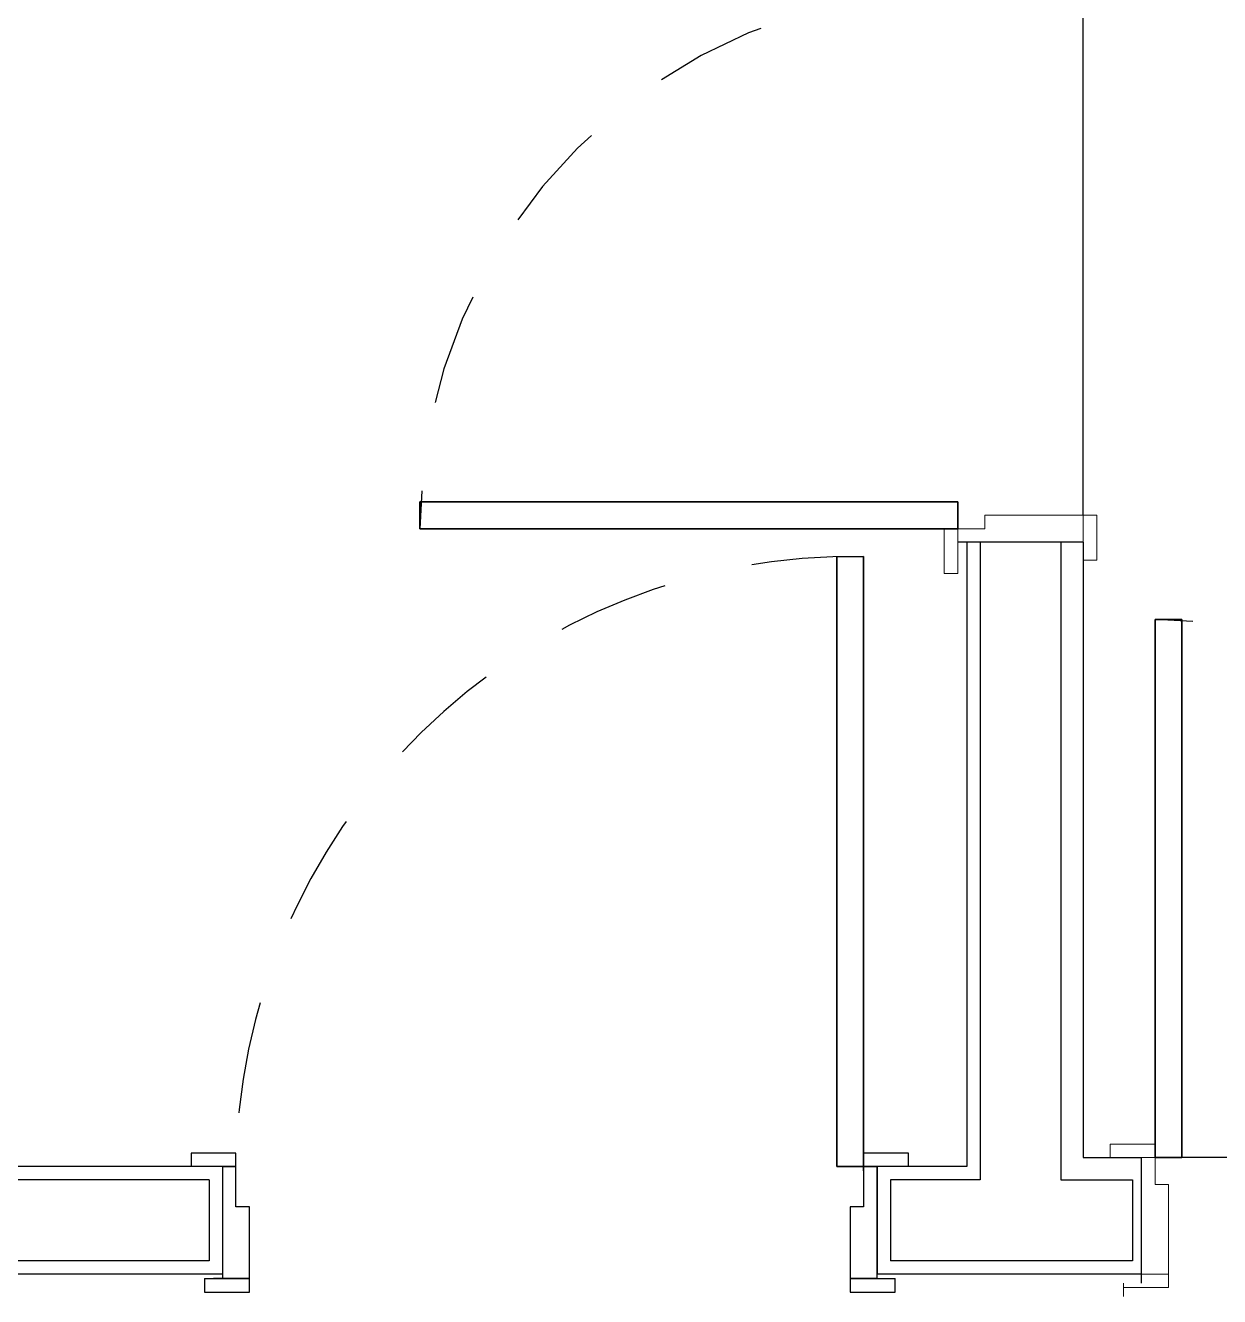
# Model space of a CAD drawing. Header units: millimetres. Extents: x 188.6 to 263.2, y 40.1 to 120.1.
# Drawn here: x 233.793 to 235.125, y 75.655 to 77.072 of the extents above; entities that cross this region are included whole.
import ezdxf

# ---------------------------------------------------------------- set-up
doc = ezdxf.new("R2010")
doc.units = ezdxf.units.MM
doc.linetypes.add('XREF-TIPO$0$HIDDEN2', pattern=[0.1875, 0.125, -0.0625])
doc.layers.add('ARQ', color=8, linetype='Continuous')

# ---------------------------------------------------------------- blocks, each defined once
blk = doc.blocks.new('XREF-TIPO$0$A$C281A5909')
at = {"color": 0}
for p, q in [((0.05, 0.755), (0.08, 0.755)), ((0.05, 0.155), (0.05, 0.755)), ((0.08, 0.755), (0.05, 0.755)), ((0.05, 0.755), (0.05, 0.155)), ((0.08, 0.755), (0.08, 0.155)), ((0.08, 0.155), (0.08, 0.755)), ((0.035, 0.015), (0.035, 0.155)), ((0.08, 0.155), (0.05, 0.155)), ((0.05, 0.155), (0.08, 0.155)), ((0.65, 0.155), (0.08, 0.155)), ((0.665, 0.025), (0.665, 0.155))]:
    blk.add_line(p, q, dxfattribs=at)
at = {"color": 0, "lineweight": 13}
for p, q in [((0, 0.155), (0, 0.17)), ((0, 0.17), (0.05, 0.17)), ((0.65, 0.155), (0.65, 0.17)), ((0.65, 0.17), (0.7, 0.17)), ((0.7, 0.17), (0.7, 0.155)), ((0, 0.155), (0.05, 0.155)), ((0.05, 0.155), (0.035, 0.155)), ((0.05, 0.155), (0.05, 0.125)), ((0.665, 0.155), (0.65, 0.155)), ((0.65, 0.125), (0.65, 0.155)), ((0.65, 0.155), (0.7, 0.155)), ((0.05, 0.125), (0.065, 0.125)), ((0.065, 0.125), (0.065, 0.025)), ((0.635, 0.025), (0.635, 0.125)), ((0.635, 0.125), (0.65, 0.125)), ((0.065, 0.025), (0.015, 0.025)), ((0.015, 0), (0.015, 0.015)), ((0.035, 0.025), (0.065, 0.025)), ((0.065, 0.025), (0.065, 0.01)), ((0.635, 0.025), (0.665, 0.025)), ((0.635, 0.01), (0.635, 0.025)), ((0.685, 0.025), (0.635, 0.025)), ((0.685, 0.025), (0.685, 0.01)), ((0.065, 0.01), (0.015, 0.01)), ((0.685, 0.01), (0.635, 0.01))]:
    blk.add_line(p, q, dxfattribs=at)
at = {"color": 0, "linetype": 'XREF-TIPO$0$HIDDEN2'}
blk.add_arc((0.05, 0.155), 0.6, 0, 90, dxfattribs=at)

msp = doc.modelspace()

# ---------------------------------------------------------------- linework, layer by layer
at = {"layer": 'ARQ'}
for p, q in [((234.9732, 76.5257), (234.9732, 77.0957)), ((234.9732, 76.5257), (234.9732, 77.0957)), ((234.2332, 76.5107), (234.2332, 76.5407)), ((234.2332, 76.5407), (234.8332, 76.5407)), ((234.8332, 76.5407), (234.2332, 76.5407)), ((234.2332, 76.5407), (234.2332, 76.5107)), ((234.2332, 76.5107), (234.2332, 76.5407)), ((234.2332, 76.5407), (234.8332, 76.5407)), ((234.8332, 76.5407), (234.2332, 76.5407)), ((234.2332, 76.5407), (234.2332, 76.5107)), ((234.8332, 76.5407), (234.8332, 76.5107)), ((234.8332, 76.5107), (234.8332, 76.5407)), ((234.8332, 76.5407), (234.8332, 76.5107)), ((234.8332, 76.5107), (234.8332, 76.5407)), ((234.8332, 76.5107), (234.2332, 76.5107)), ((234.2332, 76.5107), (234.8332, 76.5107)), ((234.8332, 76.5107), (234.2332, 76.5107)), ((234.2332, 76.5107), (234.8332, 76.5107)), ((234.9732, 76.4957), (234.8332, 76.4957)), ((234.9732, 76.4957), (234.8332, 76.4957)), ((234.8432, 76.4957), (234.8432, 75.7996)), ((234.9732, 76.4957), (234.8432, 76.4957)), ((234.8432, 76.4957), (234.8432, 75.7996)), ((234.9732, 76.4957), (234.8432, 76.4957)), ((234.8582, 76.4957), (234.8582, 75.7846)), ((234.8582, 76.4957), (234.8582, 75.7846)), ((234.9482, 76.4957), (234.9482, 75.7846)), ((234.9482, 76.4957), (234.9482, 75.7846)), ((234.9732, 76.4957), (234.9732, 75.8096)), ((234.9732, 76.4957), (234.9732, 75.8096)), ((234.6982, 76.4796), (234.6982, 75.7996)), ((234.6982, 75.7996), (234.6982, 76.4796)), ((234.6982, 76.4796), (234.7282, 76.4796)), ((234.6982, 76.4796), (234.6982, 75.7996)), ((234.6982, 75.7996), (234.6982, 76.4796)), ((234.6982, 76.4796), (234.7282, 76.4796)), ((234.7282, 75.7946), (234.7282, 76.4796)), ((234.7282, 76.4796), (234.7282, 75.7946)), ((234.7282, 75.7946), (234.7282, 76.4796)), ((234.7282, 76.4796), (234.7282, 75.7946)), ((233.9782, 75.8146), (233.9782, 75.7996)), ((234.0282, 75.8146), (233.9782, 75.8146)), ((233.9782, 75.8146), (233.9782, 75.7996)), ((234.0282, 75.8146), (233.9782, 75.8146)), ((234.0282, 75.7996), (234.0282, 75.8146)), ((234.0282, 75.7996), (234.0282, 75.8146)), ((234.7782, 75.8146), (234.7282, 75.8146)), ((234.7782, 75.8146), (234.7282, 75.8146)), ((234.7782, 75.7996), (234.7782, 75.8146)), ((234.7782, 75.7996), (234.7782, 75.8146)), ((234.9732, 75.8096), (235.0382, 75.8096)), ((234.9732, 75.8096), (235.0382, 75.8096)), ((233.9932, 75.7996), (232.3432, 75.7996)), ((233.9932, 75.7996), (232.3432, 75.7996)), ((234.0282, 75.7996), (233.9782, 75.7996)), ((234.0282, 75.7996), (233.9782, 75.7996)), ((234.0132, 75.7996), (234.0132, 75.6796)), ((234.0132, 75.7996), (234.0282, 75.7996)), ((234.0132, 75.7996), (234.0132, 75.6746)), ((234.0132, 75.7996), (234.0132, 75.6796)), ((234.0132, 75.7996), (234.0282, 75.7996)), ((234.0132, 75.7996), (234.0132, 75.6746)), ((234.0282, 75.7546), (234.0282, 75.7996)), ((234.0282, 75.7546), (234.0282, 75.7996)), ((234.6982, 75.7996), (234.7282, 75.7996)), ((234.7282, 75.7996), (234.6982, 75.7996)), ((234.6982, 75.7996), (234.7282, 75.7996)), ((234.7282, 75.7996), (234.6982, 75.7996)), ((234.7282, 75.7996), (234.7432, 75.7996)), ((234.7282, 75.7996), (234.7282, 75.7546)), ((234.7782, 75.7996), (234.7282, 75.7996)), ((234.7282, 75.7996), (234.7432, 75.7996)), ((234.7282, 75.7996), (234.7282, 75.7546)), ((234.7782, 75.7996), (234.7282, 75.7996)), ((234.7432, 75.7996), (234.7432, 75.6796)), ((234.7432, 75.6746), (234.7432, 75.7996)), ((234.7432, 75.7996), (234.7432, 75.6796)), ((234.7432, 75.6746), (234.7432, 75.7996)), ((234.8432, 75.7996), (234.7532, 75.7996)), ((234.8432, 75.7996), (234.7532, 75.7996)), ((233.9982, 75.7846), (232.3282, 75.7846)), ((233.9982, 75.7846), (232.3282, 75.7846)), ((233.9982, 75.7846), (233.9982, 75.6946)), ((233.9982, 75.7846), (233.9982, 75.6946)), ((234.7582, 75.7846), (234.7582, 75.6946)), ((234.8582, 75.7846), (234.7582, 75.7846)), ((234.7582, 75.7846), (234.7582, 75.6946)), ((234.8582, 75.7846), (234.7582, 75.7846)), ((234.9482, 75.7846), (235.0282, 75.7846)), ((234.9482, 75.7846), (235.0282, 75.7846)), ((235.0282, 75.7846), (235.0282, 75.6946)), ((235.0282, 75.7846), (235.0282, 75.6946)), ((234.0432, 75.7546), (234.0282, 75.7546)), ((234.0432, 75.7546), (234.0282, 75.7546)), ((234.0432, 75.6746), (234.0432, 75.7546)), ((234.0432, 75.6746), (234.0432, 75.7546)), ((234.7132, 75.7546), (234.7132, 75.6746)), ((234.7282, 75.7546), (234.7132, 75.7546)), ((234.7132, 75.7546), (234.7132, 75.6746)), ((234.7282, 75.7546), (234.7132, 75.7546)), ((233.9982, 75.6946), (232.2382, 75.6946)), ((233.9982, 75.6946), (232.2382, 75.6946)), ((235.0282, 75.6946), (234.7582, 75.6946)), ((235.0282, 75.6946), (234.7582, 75.6946)), ((234.0132, 75.6796), (232.2232, 75.6796)), ((234.0132, 75.6796), (232.2232, 75.6796)), ((233.9932, 75.6746), (233.9932, 75.6596)), ((233.9932, 75.6746), (234.0432, 75.6746)), ((233.9932, 75.6746), (233.9932, 75.6596)), ((233.9932, 75.6746), (234.0432, 75.6746)), ((234.0432, 75.6746), (234.0032, 75.6746)), ((234.0432, 75.6746), (234.0032, 75.6746)), ((234.0432, 75.6596), (234.0432, 75.6746)), ((234.0432, 75.6596), (234.0432, 75.6746)), ((234.7132, 75.6746), (234.7132, 75.6596)), ((234.7432, 75.6746), (234.7132, 75.6746)), ((234.7132, 75.6746), (234.7632, 75.6746)), ((234.7132, 75.6746), (234.7132, 75.6596)), ((234.7432, 75.6746), (234.7132, 75.6746)), ((234.7132, 75.6746), (234.7632, 75.6746)), ((235.0382, 75.6796), (234.7432, 75.6796)), ((235.0382, 75.6796), (234.7432, 75.6796)), ((234.7632, 75.6596), (234.7632, 75.6746)), ((234.7632, 75.6596), (234.7632, 75.6746)), ((233.9932, 75.6596), (234.0432, 75.6596)), ((233.9932, 75.6596), (234.0432, 75.6596)), ((234.7132, 75.6596), (234.7632, 75.6596)), ((234.7132, 75.6596), (234.7632, 75.6596))]:
    msp.add_line(p, q, dxfattribs=at)
at = {"layer": 'ARQ', "lineweight": 13}
for p, q in [((234.8632, 76.5107), (234.8632, 76.5257)), ((234.8632, 76.5257), (234.9732, 76.5257)), ((234.8632, 76.5107), (234.8632, 76.5257)), ((234.8632, 76.5257), (234.9732, 76.5257)), ((234.9732, 76.4957), (234.9732, 76.5257)), ((234.9732, 76.5257), (234.9882, 76.5257)), ((234.9732, 76.5257), (234.9732, 76.4757)), ((234.9732, 76.4957), (234.9732, 76.5257)), ((234.9732, 76.5257), (234.9882, 76.5257)), ((234.9732, 76.5257), (234.9732, 76.4757)), ((234.9882, 76.5257), (234.9882, 76.4757)), ((234.9882, 76.5257), (234.9882, 76.4757)), ((234.8182, 76.4607), (234.8182, 76.5107)), ((234.8182, 76.4607), (234.8182, 76.5107)), ((234.8332, 76.5107), (234.8332, 76.4957)), ((234.8332, 76.5107), (234.8632, 76.5107)), ((234.8332, 76.4607), (234.8332, 76.5107)), ((234.8332, 76.5107), (234.8332, 76.4957)), ((234.8332, 76.5107), (234.8632, 76.5107)), ((234.8332, 76.4607), (234.8332, 76.5107)), ((234.9882, 76.4757), (234.9732, 76.4757)), ((234.9882, 76.4757), (234.9732, 76.4757)), ((234.8332, 76.4607), (234.8182, 76.4607)), ((234.8332, 76.4607), (234.8182, 76.4607))]:
    msp.add_line(p, q, dxfattribs=at)
at = {"layer": 'ARQ', "linetype": 'XREF-TIPO$0$HIDDEN2'}
for centre, radius, start, end in [((234.8332, 76.5107), 0.6, 90, 180), ((234.8332, 76.5107), 0.6, 90, 180), ((234.7155, 75.7924), 0.6873, 88.9438, 179.8152), ((234.7155, 75.7924), 0.6873, 88.9438, 179.8152)]:
    msp.add_arc(centre, radius, start, end, dxfattribs=at)

# ---------------------------------------------------------------- block references
at = {"layer": 'ARQ'}
msp.add_blockref('XREF-TIPO$0$A$C281A5909', (235.0032, 75.6546), dxfattribs=at)
msp.add_blockref('XREF-TIPO$0$A$C281A5909', (235.0032, 75.6546), dxfattribs=at)

doc.saveas('drawing.dxf')
